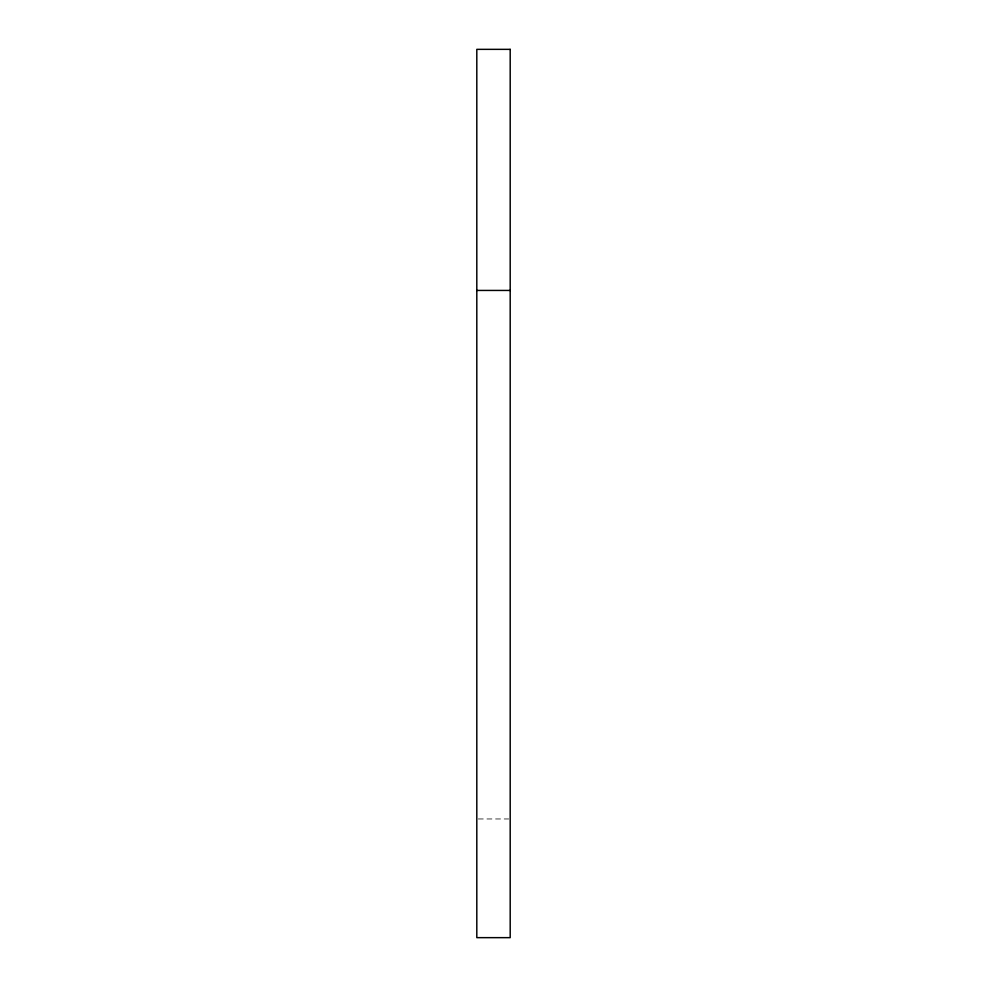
<?xml version="1.0" encoding="UTF-8"?>
<svg xmlns="http://www.w3.org/2000/svg" width="987" height="987" viewBox="0 0 987 987"><rect width="100%" height="100%" fill="white"/><g stroke="black" fill="none" stroke-linecap="round" stroke-linejoin="round"><path stroke-width="0.74" stroke-dasharray="4.93 3.7" d="M478.325 818.963L508.675 818.963"/><path stroke-width="1.48" d="M476.807 290.437L510.193 290.437M510.193 49.35L476.807 49.35L476.807 937.65L510.193 937.65L510.193 49.35"/></g></svg>
